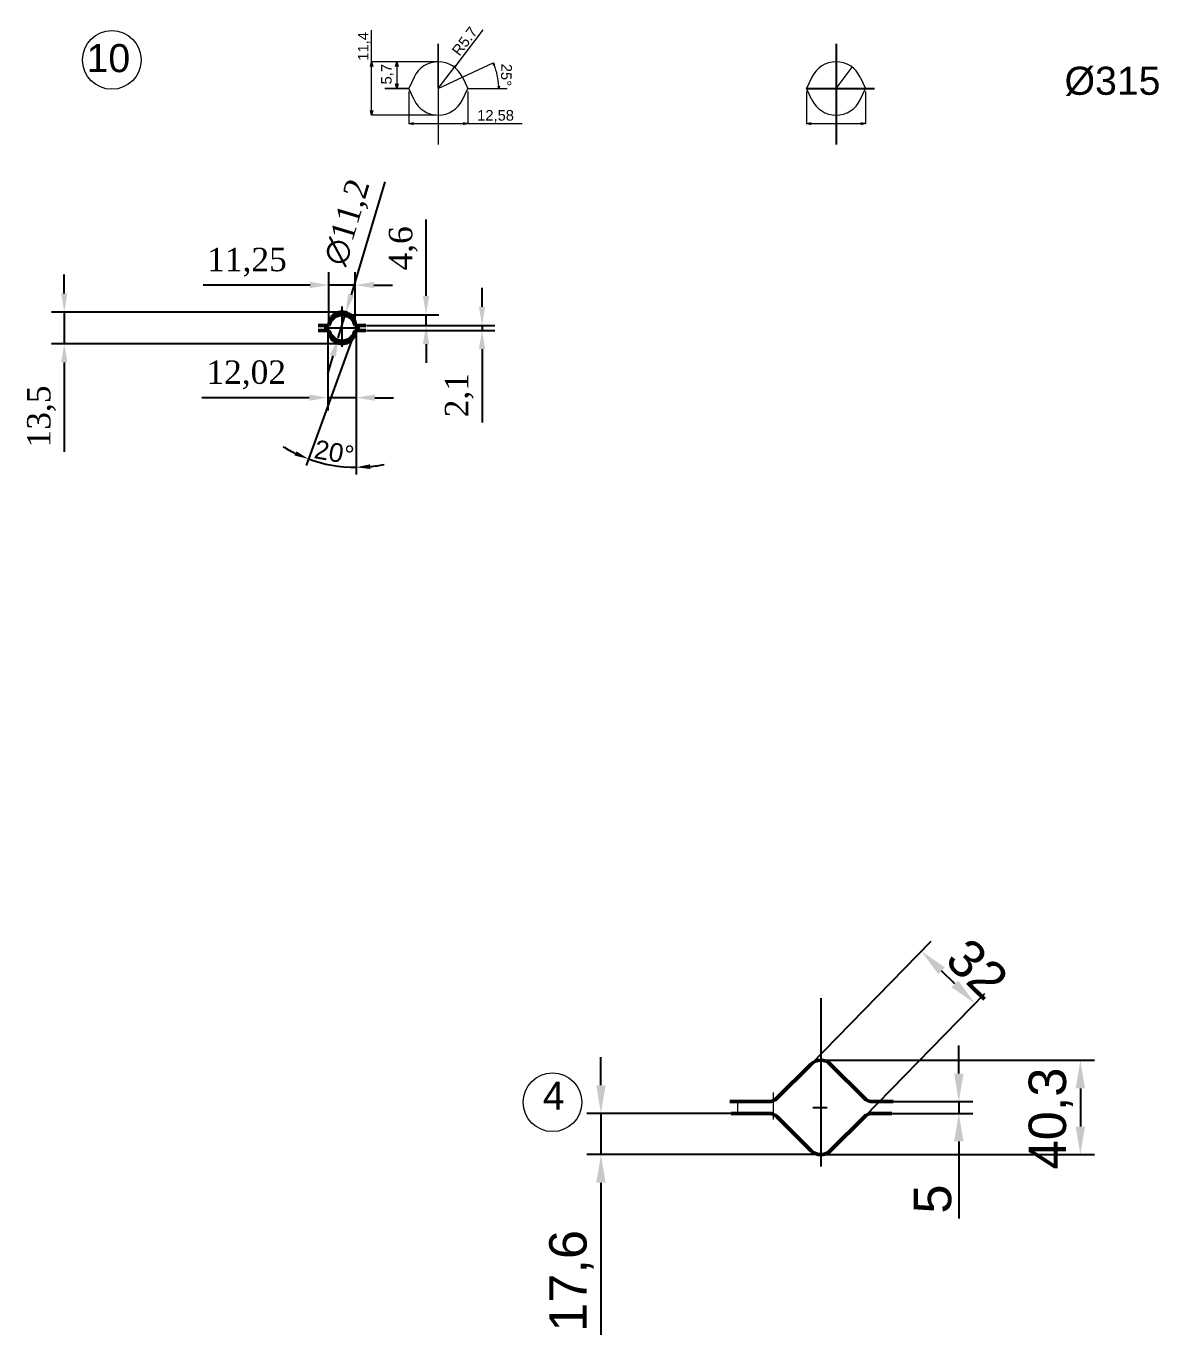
# Model space of a CAD drawing. Header units: millimetres. Extents: x -954 to 34898, y -2134 to 12006.
# Drawn here: x 8156 to 8640, y 186 to 745 of the extents above; entities that cross this region are included whole.
import ezdxf

# ---------------------------------------------------------------- set-up
doc = ezdxf.new("R2010")
doc.units = ezdxf.units.MM
doc.header["$LTSCALE"] = 3
doc.linetypes.add('ACAD_ISO04W100', pattern=[30, 24, -3, 0, -3])
for name, color, linetype, lineweight in [('контурная', 7, 'Continuous', 50), ('осевые', 1, 'ACAD_ISO04W100', 25), ('размерные', 7, 'Continuous', 25), ('тонкая', 7, 'Continuous', 20), ('тонкий', 7, 'Continuous', 20)]:
    doc.layers.add(name, color=color, linetype=linetype, lineweight=lineweight)
doc.layers.add('осевая', color=4, linetype='Continuous')
doc.styles.add('s1v4', font='arial.ttf', dxfattribs={"height": 4})
doc.styles.add('s2.5v4', font='times.ttf', dxfattribs={"height": 10})
doc.styles.get("Standard").update_dxf_attribs({"font": 'arial.ttf'})
doc.dimstyles.new('s2.5v4', dxfattribs={"dimtxt": 10, "dimasz": 8, "dimexe": 5.5, "dimexo": 0.5, "dimgap": 3.5, "dimtad": 1, "dimdec": 0, "dimtxsty": 's2.5v4', "dimcen": 2.5, "dimclrd": 256, "dimclre": 1, "dimclrt": 256, "dimadec": 0, "dimazin": 0, "dimtfac": 1, "dimtdec": 0, "dimtmove": 0, "dimatfit": 3, "dimfxl": 1, "dimlwd": -1, "dimlwe": -1, "dimarcsym": 0})
doc.dimstyles.new('s2v4', dxfattribs={"dimtxt": 8, "dimasz": 6, "dimexe": 3, "dimexo": 0, "dimgap": 1.5, "dimtad": 1, "dimtxsty": 'Standard', "dimcen": 2.5, "dimadec": 0, "dimazin": 0, "dimtfac": 1, "dimtmove": 0, "dimatfit": 3, "dimfxl": 1, "dimarcsym": 0})
doc.dimstyles.new('s4v4', dxfattribs={"dimtxt": 16, "dimasz": 12, "dimexe": 6, "dimexo": 0, "dimgap": 3, "dimtad": 1, "dimtxsty": 'Standard', "dimcen": 2.5, "dimadec": 0, "dimazin": 0, "dimtfac": 1, "dimtmove": 0, "dimatfit": 3, "dimfxl": 1, "dimarcsym": 0})

# ---------------------------------------------------------------- blocks, each defined once
blk = doc.blocks.new('_Open30')
at = {"color": 0, "linetype": 'ByBlock', "lineweight": -2}
for p, q in [((-1, 0.27), (0, 0)), ((0, 0), (-1, -0.27)), ((0, 0), (-1, 0))]:
    blk.add_line(p, q, dxfattribs=at)
blk = doc.blocks.new('*D1106')
at = {"layer": 'Defpoints', "color": 0, "transparency": 16777216}
for p in [(8523.42, 285.23), (8554.52, 285.23), (8523.42, 280.23)]:
    blk.add_point(p, dxfattribs=at)
at = {"layer": 'тонкая', "color": 0, "lineweight": -2, "transparency": 16777216}
for p, q in [((8554.52, 297.23), (8554.52, 309.23)), ((8523.42, 285.23), (8560.52, 285.23)), ((8554.52, 285.23), (8554.52, 280.23)), ((8523.42, 280.23), (8560.52, 280.23)), ((8554.52, 268.23), (8554.52, 235.33))]:
    blk.add_line(p, q, dxfattribs=at)
at = {"layer": 'тонкая', "color": 0, "transparency": 16777216}
for points in [[(8552.52, 297.23), (8556.52, 297.23), (8554.52, 285.23)], [(8552.52, 268.23), (8556.52, 268.23), (8554.52, 280.23)]]:
    blk.add_solid(points, dxfattribs=at)
at = {"layer": 'тонкая', "color": 0, "transparency": 16777216, "insert": (8543.38, 243.63), "char_height": 16, "attachment_point": 5, "rotation": 90}
blk.add_mtext('5', dxfattribs=at)
blk = doc.blocks.new('*D1105')
at = {"layer": 'Defpoints', "color": 0, "transparency": 16777216}
for p in [(8495.5, 302.9), (8495.5, 262.59), (8606.44, 262.59)]:
    blk.add_point(p, dxfattribs=at)
at = {"layer": 'тонкая', "color": 0, "lineweight": -2, "transparency": 16777216}
for p, q in [((8495.5, 302.9), (8612.44, 302.9)), ((8606.44, 290.9), (8606.44, 274.59)), ((8495.5, 262.59), (8612.44, 262.59))]:
    blk.add_line(p, q, dxfattribs=at)
at = {"layer": 'тонкая', "color": 0, "transparency": 16777216}
for points in [[(8604.44, 290.9), (8608.44, 290.9), (8606.44, 302.9)], [(8604.44, 274.59), (8608.44, 274.59), (8606.44, 262.59)]]:
    blk.add_solid(points, dxfattribs=at)
at = {"layer": 'тонкая', "color": 0, "transparency": 16777216, "insert": (8593.83, 278.04), "char_height": 16, "attachment_point": 5, "rotation": 90}
blk.add_mtext('40,3', dxfattribs=at)
blk = doc.blocks.new('*D1107')
at = {"layer": 'Defpoints', "color": 0, "transparency": 16777216}
for p in [(8538.51, 349.51), (8491.26, 301.14), (8514.16, 278.76)]:
    blk.add_point(p, dxfattribs=at)
at = {"layer": 'тонкая', "color": 0, "lineweight": -2, "transparency": 16777216}
for p, q in [((8491.26, 301.14), (8542.71, 353.81)), ((8552.84, 335.53), (8547.1, 341.13)), ((8514.16, 278.76), (8565.61, 331.43))]:
    blk.add_line(p, q, dxfattribs=at)
at = {"layer": 'тонкая', "color": 0, "transparency": 16777216}
for points in [[(8548.5, 342.56), (8545.7, 339.7), (8538.51, 349.51)], [(8554.23, 336.96), (8551.44, 334.09), (8561.42, 327.14)]]:
    blk.add_solid(points, dxfattribs=at)
at = {"layer": 'тонкая', "color": 0, "transparency": 16777216, "insert": (8562.33, 341.88), "char_height": 16, "attachment_point": 5, "rotation": 315.6712}
blk.add_mtext('32', dxfattribs=at)
blk = doc.blocks.new('*D1108')
at = {"layer": 'Defpoints', "color": 0, "transparency": 16777216}
for p in [(8401.57, 280.23), (8457.21, 280.23), (8495.5, 262.59)]:
    blk.add_point(p, dxfattribs=at)
at = {"layer": 'тонкая', "color": 0, "lineweight": -2, "transparency": 16777216}
for p, q in [((8401.57, 292.23), (8401.57, 304.23)), ((8457.21, 280.23), (8395.57, 280.23)), ((8401.57, 280.23), (8401.57, 262.59)), ((8495.5, 262.59), (8395.57, 262.59)), ((8401.57, 250.59), (8401.57, 185.64))]:
    blk.add_line(p, q, dxfattribs=at)
at = {"layer": 'тонкая', "color": 0, "transparency": 16777216}
for points in [[(8399.57, 292.23), (8403.57, 292.23), (8401.57, 280.23)], [(8399.57, 250.59), (8403.57, 250.59), (8401.57, 262.59)]]:
    blk.add_solid(points, dxfattribs=at)
at = {"layer": 'тонкая', "color": 0, "transparency": 16777216, "insert": (8388.95, 208.66), "char_height": 16, "attachment_point": 5, "rotation": 90}
blk.add_mtext('17,6', dxfattribs=at)
blk = doc.blocks.new('*D1385')
at = {"layer": 'Defpoints', "color": 0, "transparency": 16777216}
for p in [(8290.95, 621.33), (8326.86, 621.33), (8300.91, 616.73)]:
    blk.add_point(p, dxfattribs=at)
at = {"layer": 'размерные', "transparency": 16777216}
for p, q in [((8326.86, 629.33), (8326.86, 661.98)), ((8326.86, 616.73), (8326.86, 621.33)), ((8326.86, 608.73), (8326.86, 600.73))]:
    blk.add_line(p, q, dxfattribs=at)
at = {"layer": 'размерные', "color": 1, "transparency": 16777216}
for p, q in [((8291.45, 621.33), (8332.36, 621.33)), ((8301.41, 616.73), (8332.36, 616.73))]:
    blk.add_line(p, q, dxfattribs=at)
at = {"layer": 'размерные', "transparency": 16777216}
for points in [[(8325.52, 629.33), (8328.19, 629.33), (8326.86, 621.33)], [(8325.52, 608.73), (8328.19, 608.73), (8326.86, 616.73)]]:
    blk.add_solid(points, dxfattribs=at)
at = {"layer": 'размерные', "transparency": 16777216, "insert": (8317.13, 649.65), "char_height": 10, "attachment_point": 5, "rotation": 90, "style": 's2.5v4'}
blk.add_mtext('4,6', dxfattribs=at)
blk = doc.blocks.new('*D1386')
at = {"layer": 'Defpoints', "color": 0, "transparency": 16777216}
for p in [(8296.57, 634), (8285.32, 616.73), (8296.57, 616.73)]:
    blk.add_point(p, dxfattribs=at)
at = {"layer": 'размерные', "color": 1, "transparency": 16777216}
for p, q in [((8285.32, 617.23), (8285.32, 639.5)), ((8296.57, 617.23), (8296.57, 639.5))]:
    blk.add_line(p, q, dxfattribs=at)
at = {"layer": 'размерные', "transparency": 16777216}
for p, q in [((8277.32, 634), (8231.57, 634)), ((8296.57, 634), (8285.32, 634)), ((8304.57, 634), (8312.57, 634))]:
    blk.add_line(p, q, dxfattribs=at)
for points in [[(8277.32, 635.34), (8277.32, 632.67), (8285.32, 634)], [(8304.57, 635.34), (8304.57, 632.67), (8296.57, 634)]]:
    blk.add_solid(points, dxfattribs=at)
at = {"layer": 'размерные', "transparency": 16777216, "insert": (8250.33, 643.73), "char_height": 10, "attachment_point": 5, "style": 's2.5v4'}
blk.add_mtext('11,25', dxfattribs=at)
blk = doc.blocks.new('*D1387')
at = {"layer": 'Defpoints', "color": 0, "transparency": 16777216}
for p in [(8284.94, 615.68), (8296.96, 615.68), (8284.94, 585.89)]:
    blk.add_point(p, dxfattribs=at)
at = {"layer": 'размерные', "color": 1, "transparency": 16777216}
for p, q in [((8284.94, 615.18), (8284.94, 580.39)), ((8296.96, 615.18), (8296.96, 580.39))]:
    blk.add_line(p, q, dxfattribs=at)
at = {"layer": 'размерные', "transparency": 16777216}
for p, q in [((8276.94, 585.89), (8231.06, 585.89)), ((8296.96, 585.89), (8284.94, 585.89)), ((8304.96, 585.89), (8312.96, 585.89))]:
    blk.add_line(p, q, dxfattribs=at)
for points in [[(8276.94, 587.23), (8276.94, 584.56), (8284.94, 585.89)], [(8304.96, 587.23), (8304.96, 584.56), (8296.96, 585.89)]]:
    blk.add_solid(points, dxfattribs=at)
at = {"layer": 'размерные', "transparency": 16777216, "insert": (8250, 595.62), "char_height": 10, "attachment_point": 5, "style": 's2.5v4'}
blk.add_mtext('12,02', dxfattribs=at)
blk = doc.blocks.new('*D1388')
at = {"layer": 'Defpoints', "color": 0, "transparency": 16777216}
for p in [(8290.95, 622.43), (8172.25, 608.92), (8290.95, 608.92)]:
    blk.add_point(p, dxfattribs=at)
at = {"layer": 'размерные', "transparency": 16777216}
for p, q in [((8172.25, 630.43), (8172.25, 638.43)), ((8172.25, 622.43), (8172.25, 608.92)), ((8172.25, 600.92), (8172.25, 562.79))]:
    blk.add_line(p, q, dxfattribs=at)
at = {"layer": 'размерные', "color": 1, "transparency": 16777216}
for p, q in [((8290.45, 622.43), (8166.75, 622.43)), ((8290.45, 608.92), (8166.75, 608.92))]:
    blk.add_line(p, q, dxfattribs=at)
at = {"layer": 'размерные', "transparency": 16777216}
for points in [[(8170.92, 630.43), (8173.58, 630.43), (8172.25, 622.43)], [(8170.92, 600.92), (8173.58, 600.92), (8172.25, 608.92)]]:
    blk.add_solid(points, dxfattribs=at)
at = {"layer": 'размерные', "transparency": 16777216, "insert": (8162.52, 577.86), "char_height": 10, "attachment_point": 5, "rotation": 90, "style": 's2.5v4'}
blk.add_mtext('13,5', dxfattribs=at)
blk = doc.blocks.new('*D1389')
at = {"layer": 'Defpoints', "color": 0, "transparency": 16777216}
for p in [(8300.91, 616.73), (8300.91, 614.63), (8350.78, 614.63)]:
    blk.add_point(p, dxfattribs=at)
at = {"layer": 'размерные', "transparency": 16777216}
for p, q in [((8350.78, 624.73), (8350.78, 632.73)), ((8350.78, 616.73), (8350.78, 614.63)), ((8350.78, 606.63), (8350.78, 575.29))]:
    blk.add_line(p, q, dxfattribs=at)
at = {"layer": 'размерные', "color": 1, "transparency": 16777216}
for p, q in [((8301.41, 616.73), (8356.28, 616.73)), ((8301.41, 614.63), (8356.28, 614.63))]:
    blk.add_line(p, q, dxfattribs=at)
at = {"layer": 'размерные', "transparency": 16777216}
for points in [[(8349.45, 624.73), (8352.11, 624.73), (8350.78, 616.73)], [(8349.45, 606.63), (8352.11, 606.63), (8350.78, 614.63)]]:
    blk.add_solid(points, dxfattribs=at)
at = {"layer": 'размерные', "transparency": 16777216, "insert": (8341.05, 586.96), "char_height": 10, "attachment_point": 5, "rotation": 90, "style": 's2.5v4'}
blk.add_mtext('2,1', dxfattribs=at)
blk = doc.blocks.new('*D1440')
at = {"layer": 'Defpoints', "color": 0, "transparency": 16777216}
for p in [(8292.55, 622.19), (8289.34, 611.46)]:
    blk.add_point(p, dxfattribs=at)
at = {"layer": 'размерные', "transparency": 16777216}
for p, q in [((8309.26, 678.11), (8294.84, 629.86)), ((8289.34, 611.46), (8292.55, 622.19)), ((8287.05, 603.8), (8284.76, 596.13))]:
    blk.add_line(p, q, dxfattribs=at)
for points in [[(8293.56, 630.24), (8296.12, 629.48), (8292.55, 622.19)], [(8285.77, 604.18), (8288.33, 603.41), (8289.34, 611.46)]]:
    blk.add_solid(points, dxfattribs=at)
at = {"layer": 'размерные', "transparency": 16777216, "insert": (8293.83, 660.62), "char_height": 10, "attachment_point": 5, "rotation": 73.36, "style": 's2.5v4'}
blk.add_mtext('∅11,2', dxfattribs=at)
blk = doc.blocks.new('*D1461')
at = {"layer": 'Defpoints', "color": 0, "transparency": 16777216}
for p in [(8296.64, 614.82), (8296.96, 615.68), (8296.96, 615.68), (8296.96, 609.69), (8283.22, 557.74)]:
    blk.add_point(p, dxfattribs=at)
at = {"layer": 'размерные', "color": 0, "lineweight": -2, "transparency": 16777216}
for p, q in [((8296.64, 614.82), (8275.57, 556.91)), ((8296.96, 609.69), (8296.96, 553.14))]:
    blk.add_line(p, q, dxfattribs=at)
for start, end in [(238.447, 244.2235), (250, 270), (275.7765, 281.553)]:
    blk.add_arc((8296.96, 615.68), 59.54, start, end, dxfattribs=at)
at = {"layer": 'размерные', "color": 0, "transparency": 16777216}
for points in [[(8271.45, 562.98), (8270.68, 561.14), (8276.59, 559.73)], [(8303, 555.44), (8302.9, 557.44), (8296.96, 556.14)]]:
    blk.add_solid(points, dxfattribs=at)
at = {"layer": 'размерные', "color": 0, "transparency": 16777216, "insert": (8287.59, 562.54), "char_height": 8, "attachment_point": 5, "rotation": 350}
blk.add_mtext('20°', dxfattribs=at)

msp = doc.modelspace()

# ---------------------------------------------------------------- linework, layer by layer
at = {"lineweight": 5}
for p, q in [((8303.578, 729.342), (8303.578, 742.842)), ((8351.103, 742.918), (8339.582, 727.804)), ((8303.578, 708.542), (8303.578, 727.342)), ((8314.33, 727.342), (8314.33, 719.942)), ((8332.065, 717.942), (8338.976, 727.009)), ((8502.033, 717.942), (8508.944, 727.009)), ((8321.486, 702.934), (8342.643, 702.934)), ((8344.643, 702.934), (8367.955, 702.934)), ((8491.454, 702.934), (8512.611, 702.934))]:
    msp.add_line(p, q, dxfattribs=at)
at = {"lineweight": 15}
for p, q in [((8332.065, 717.942), (8332.065, 737.041)), ((8332.065, 737.041), (8332.065, 693.956)), ((8502.033, 717.942), (8502.033, 737.041)), ((8332.065, 717.942), (8355.494, 728.868)), ((8321.733, 722.76), (8319.486, 717.942)), ((8342.397, 722.76), (8344.643, 717.942)), ((8491.701, 722.76), (8489.454, 717.942)), ((8512.365, 722.76), (8514.611, 717.942)), ((8319.486, 717.942), (8309.173, 717.942)), ((8309.173, 717.942), (8319.486, 717.942)), ((8321.733, 713.125), (8319.486, 717.942)), ((8342.397, 713.125), (8344.643, 717.942)), ((8344.643, 717.942), (8361.533, 717.942)), ((8491.701, 713.125), (8489.454, 717.942)), ((8512.365, 713.125), (8514.611, 717.942))]:
    msp.add_line(p, q, dxfattribs=at)
at = {"color": 251, "lineweight": 5}
for p, q in [((8331.797, 729.342), (8303.578, 729.342)), ((8330.815, 729.342), (8313.151, 729.342)), ((8319.825, 717.942), (8311.83, 717.942)), ((8319.486, 716.692), (8319.486, 702.934)), ((8344.643, 716.692), (8344.643, 702.934)), ((8489.454, 716.692), (8489.454, 702.934)), ((8514.611, 716.692), (8514.611, 702.934)), ((8330.815, 706.542), (8303.578, 706.542))]:
    msp.add_line(p, q, dxfattribs=at)
at = {"lineweight": 15}
for centre, start, end in [((8332.065, 717.942), 25, 155), ((8502.033, 717.942), 25, 155), ((8332.065, 717.942), 205, 335), ((8502.033, 717.942), 205, 335)]:
    msp.add_arc(centre, 11.4, start, end, dxfattribs=at)
at = {"lineweight": 5}
msp.add_arc((8332.065, 717.942), 25.851, 2.21649, 22.78351, dxfattribs=at)
at = {"layer": 'контурная'}
for p, q in [((8285.32, 616.725), (8280.719, 616.725)), ((8285.32, 616.725), (8285.571, 617.414)), ((8296.573, 616.725), (8296.322, 617.414)), ((8296.573, 616.725), (8301.174, 616.725)), ((8285.32, 614.625), (8280.719, 614.625)), ((8285.32, 614.625), (8285.571, 613.937)), ((8296.573, 614.625), (8296.322, 613.937)), ((8296.573, 614.625), (8301.174, 614.625)), ((8476.812, 286.693), (8491.258, 301.139)), ((8514.19, 286.693), (8499.744, 301.139)), ((8473.277, 285.228), (8456.605, 285.228)), ((8517.725, 285.228), (8526.466, 285.228)), ((8473.303, 280.228), (8457.214, 280.228)), ((8517.699, 280.228), (8525.858, 280.228)), ((8491.258, 264.343), (8476.838, 278.764)), ((8499.744, 264.343), (8514.164, 278.764))]:
    msp.add_line(p, q, dxfattribs=at)
for centre, radius, start, end in [((8290.946, 616.827), 5.6, 359.70506, 180.29494), ((8290.946, 615.675), 5.65, 90, 162.07723), ((8290.946, 615.675), 5.65, 17.92277, 90), ((8290.946, 614.524), 5.6, 179.70506, 0.29494), ((8290.946, 615.675), 5.65, 197.92277, 270), ((8290.946, 615.675), 5.65, 270, 342.07723), ((8495.501, 296.896), 6, 45, 135), ((8473.277, 290.228), 5, 270, 315), ((8517.725, 290.228), 5, 225, 270), ((8473.303, 275.228), 5, 45, 90), ((8517.699, 275.228), 5, 90, 135), ((8495.501, 268.586), 6, 225, 315)]:
    msp.add_arc(centre, radius, start, end, dxfattribs=at)
at = {"layer": 'осевая'}
for p, q in [((8290.946, 607.535), (8290.946, 624.817)), ((8283.264, 615.675), (8298.57, 615.675))]:
    msp.add_line(p, q, dxfattribs=at)
at = {"layer": 'осевые'}
for p, q in [((8502.033, 737.041), (8502.033, 693.956)), ((8489.454, 717.942), (8518.539, 717.942)), ((8495.501, 329.46), (8495.501, 252.002)), ((8492.112, 282.728), (8498.281, 282.728))]:
    msp.add_line(p, q, dxfattribs=at)
at = {"layer": 'размерные'}
for p, q in [((8284.938, 615.675), (8285.25, 616.534)), ((8284.938, 615.675), (8285.25, 614.817)), ((8296.955, 615.675), (8296.645, 616.529)), ((8296.955, 615.675), (8296.645, 614.822)), ((8296.955, 615.675), (8296.955, 609.686))]:
    msp.add_line(p, q, dxfattribs=at)
at = {"layer": 'тонкая'}
for p, q in [((8459.924, 285.228), (8459.924, 280.228)), ((8473.277, 285.228), (8475.348, 285.228)), ((8475.348, 277.603), (8475.348, 289.111)), ((8475.348, 285.228), (8476.812, 286.693)), ((8515.654, 285.228), (8514.19, 286.693)), ((8517.725, 285.228), (8515.654, 285.228)), ((8473.277, 280.228), (8475.348, 280.228)), ((8475.348, 280.228), (8476.812, 278.764)), ((8515.654, 280.228), (8514.19, 278.764)), ((8517.725, 280.228), (8515.654, 280.228))]:
    msp.add_line(p, q, dxfattribs=at)
for centre in [(8192.568, 730.124), (8380.883, 284.955)]:
    msp.add_circle(centre, 12.532, dxfattribs=at)

# ---------------------------------------------------------------- block references
at = {"lineweight": 5, "xscale": 2, "yscale": 2, "zscale": 2}
for p, rotation in [((8303.578, 729.342), 90), ((8314.33, 729.342), 90), ((8314.33, 717.942), 270), ((8303.578, 706.542), 270), ((8319.486, 702.934), 180), ((8489.454, 702.934), 180)]:
    msp.add_blockref('_Open30', p, dxfattribs=dict(at, rotation=rotation))
at = {"lineweight": 5}
for p, rotation in [((8338.976, 727.009), 232.6824547288056), ((8355.494, 728.868), 113.8917531400482), ((8357.916, 717.942), 271.1082468599509)]:
    msp.add_blockref('_Open30', p, dxfattribs=dict(at, rotation=rotation))
at = {"lineweight": 5, "xscale": 2, "yscale": 2, "zscale": 2}
for p in [(8344.643, 702.934), (8514.611, 702.934)]:
    msp.add_blockref('_Open30', p, dxfattribs=at)

# ---------------------------------------------------------------- texts
at = {"lineweight": 15, "char_height": 4.5, "attachment_point": 5}
for s, insert, rotation in [('R5.7', (8343.366, 738.129), 53), ('11,4', (8300.396, 735.925), 90), ('5,7', (8310.323, 724.023), 90), ('25°', (8361.124, 723.735), 267.78351)]:
    msp.add_mtext(s, dxfattribs=dict(at, insert=insert, rotation=rotation))
at = {"layer": 'тонкий', "style": 's1v4'}
for s, p in [('10', (8181.771, 724.915)), ('%%C315', (8599.684, 715.237)), ('4', (8376.72, 281.805))]:
    msp.add_text(s, height=12, dxfattribs=at).set_placement(p)
at = {"layer": 'тонкий', "insert": (8356.549, 706.051), "char_height": 4.5, "attachment_point": 5}
msp.add_mtext('12,58', dxfattribs=at)

# ---------------------------------------------------------------- dimensions: what is measured, and where the dimension line sits
at = {"layer": 'размерные'}
dim = msp.add_diameter_dim_2p(p1=(8289.343, 611.462), p2=(8292.55, 622.193), dimstyle='s2.5v4', override={"dimdec": 2}, dxfattribs=at)
dim.commit()
dim.dimension.update_dxf_attribs({"geometry": '*D1440', "text_midpoint": (8293.831, 660.617)})
dim = msp.add_linear_dim(base=(8326.858, 621.325), p1=(8300.907, 616.725), p2=(8290.946, 621.325), angle=90, dimstyle='s2.5v4', override={"dimdec": 2}, dxfattribs=at)
dim.commit()
dim.dimension.update_dxf_attribs({"geometry": '*D1385', "text_midpoint": (8317.128, 649.654)})
dim = msp.add_linear_dim(base=(8296.573, 634.005), p1=(8285.32, 616.725), p2=(8296.573, 616.725), dimstyle='s2.5v4', override={"dimdec": 2}, dxfattribs=at)
dim.commit()
dim.dimension.update_dxf_attribs({"geometry": '*D1386', "text_midpoint": (8250.33, 634.005), "dimtype": 160})
for base, p1, p2, picture, middle in [((8172.25, 608.925), (8290.946, 622.427), (8290.946, 608.925), '*D1388', (8172.25, 577.857)), ((8350.779, 614.625), (8300.907, 616.725), (8300.907, 614.625), '*D1389', (8350.779, 586.957))]:
    dim = msp.add_linear_dim(base=base, p1=p1, p2=p2, angle=90, dimstyle='s2.5v4', override={"dimdec": 2}, dxfattribs=at)
    dim.commit()
    dim.dimension.update_dxf_attribs({"geometry": picture, "text_midpoint": middle, "dimtype": 160})
dim = msp.add_linear_dim(base=(8284.938, 585.895), p1=(8296.955, 615.675), p2=(8284.938, 615.675), dimstyle='s2.5v4', override={"dimdec": 2}, dxfattribs=at)
dim.commit()
dim.dimension.update_dxf_attribs({"geometry": '*D1387', "text_midpoint": (8249.998, 595.624)})
dim = msp.add_angular_dim_2l(base=(8283.225, 557.742), line1=((8296.955, 615.675), (8296.955, 609.686)), line2=((8296.955, 615.675), (8296.645, 614.822)), dimstyle='s2v4', dxfattribs=at)
dim.commit()
dim.dimension.update_dxf_attribs({"geometry": '*D1461', "text_midpoint": (8287.586, 562.542)})
at = {"layer": 'тонкая'}
for base, p1, p2, angle, picture, middle, dimtype in [((8538.514, 349.515), (8514.164, 278.764), (8491.258, 301.139), 135.67117, '*D1107', (8554.518, 333.882), 161), ((8554.518, 285.228), (8523.42, 280.228), (8523.42, 285.228), 90, '*D1106', (8554.518, 243.633), 160), ((8401.569, 280.228), (8495.501, 262.586), (8457.214, 280.228), 90, '*D1108', (8401.569, 208.662), 160), ((8606.441, 262.586), (8495.501, 302.896), (8495.501, 262.586), 90, '*D1105', (8606.441, 278.041), 160)]:
    dim = msp.add_linear_dim(base=base, p1=p1, p2=p2, angle=angle, dimstyle='s4v4', override={"dimdec": 1}, dxfattribs=at)
    dim.commit()
    dim.dimension.update_dxf_attribs({"geometry": picture, "text_midpoint": middle, "dimtype": dimtype})

doc.saveas('drawing.dxf')
